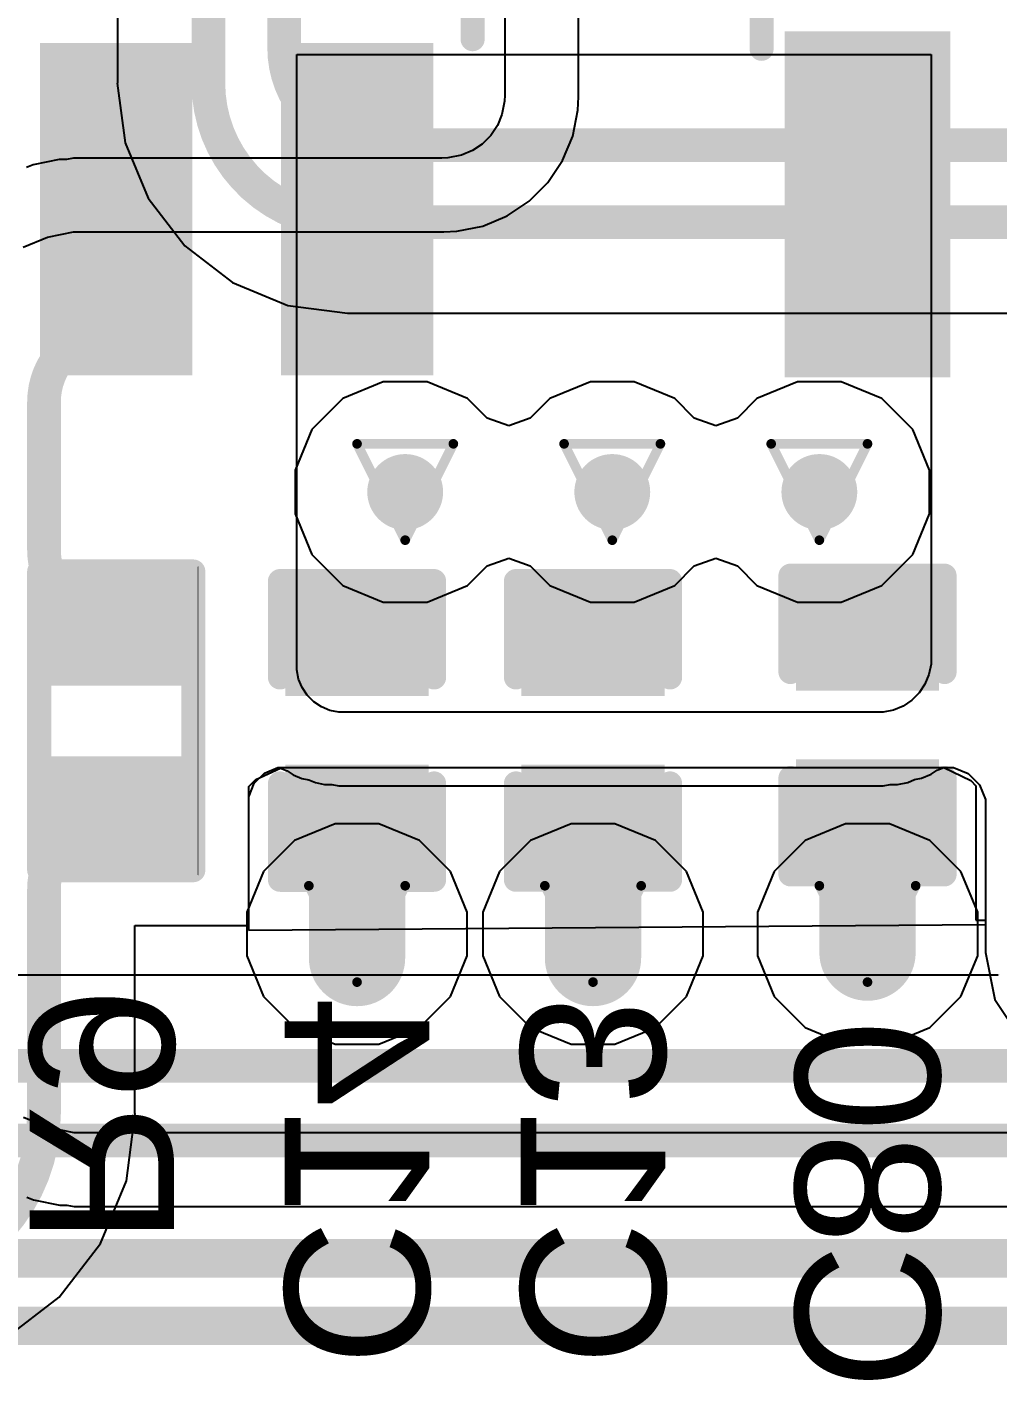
# Model space of a CAD drawing. Header units: inches. Extents: x -5 to 234, y -4 to 104.
# Drawn here: x 60.74 to 65.86, y 13.71 to 20.84 of the extents above; entities that cross this region are included whole.
import ezdxf

# ---------------------------------------------------------------- set-up
doc = ezdxf.new("R2010")
doc.units = ezdxf.units.IN
for name, color, linetype in [('Bottom Layer', 5, 'Continuous'), ('Bottom Overlay', 54, 'Continuous'), ('Bottom Paste', 16, 'Continuous'), ('Bottom Solder', 6, 'Continuous'), ('Drill Drawing', 1, 'Continuous'), ('GND', 16, 'Continuous'), ('POWER', 76, 'Continuous'), ('Top Layer', 1, 'Continuous'), ('Via Holes', 16, 'Continuous')]:
    doc.layers.add(name, color=color, linetype=linetype)
doc.styles.add('Arial', font='', dxfattribs={"height": 0.2})
doc.styles.get('Arial').set_extended_font_data('Arial')

# ---------------------------------------------------------------- blocks, each defined once
blk = doc.blocks.new('SOIC_14_B_12')
at = {"layer": 'Bottom Layer'}
blk.add_hatch(color=5, dxfattribs=at).paths.add_polyline_path([(3.51, -3.475), (3.51, -4.145), (1.89, -4.145), (1.89, -3.475)])
at = {"layer": 'Bottom Paste'}
blk.add_hatch(color=16, dxfattribs=at).paths.add_polyline_path([(3.51, -3.475), (3.51, -4.145), (1.89, -4.145), (1.89, -3.475)])
at = {"layer": 'Bottom Solder'}
blk.add_hatch(color=6, dxfattribs=at).paths.add_polyline_path([(3.6116, -3.3734), (3.6116, -4.2466), (1.7884, -4.2466), (1.7884, -3.3734)])
at = {"layer": 'Bottom Overlay'}
blk.add_lwpolyline([(1.8796, -4.3688, 0.127, 0.127, 0), (-1.8034, -4.3688, 0.127, 0.127, 0)], format="xyseb", dxfattribs=at)
blk.add_lwpolyline([(1.8478, -4.3688, 0.0635, 0.0635, 1), (1.9114, -4.3688, 0.0635, 0.0635, 1)], format="xyseb", close=True, dxfattribs=at)
blk = doc.blocks.new('SOIC_8_0_154___3_90___W______B_20')
at = {"layer": 'Bottom Layer'}
for points in [[(3.475, 2.205), (3.475, 1.605), (1.925, 1.605), (1.925, 2.205)], [(3.475, 0.935), (3.475, 0.335), (1.925, 0.335), (1.925, 0.935)]]:
    blk.add_hatch(color=5, dxfattribs=at).paths.add_polyline_path(points)
at = {"layer": 'Bottom Paste'}
for points in [[(3.475, 2.205), (3.475, 1.605), (1.925, 1.605), (1.925, 2.205)], [(3.475, 0.935), (3.475, 0.335), (1.925, 0.335), (1.925, 0.935)]]:
    blk.add_hatch(color=16, dxfattribs=at).paths.add_polyline_path(points)
at = {"layer": 'Bottom Solder'}
for points in [[(3.5766, 2.3066), (3.5766, 1.5034), (1.8234, 1.5034), (1.8234, 2.3066)], [(3.5766, 1.0366), (3.5766, 0.2334), (1.8234, 0.2334), (1.8234, 1.0366)]]:
    blk.add_hatch(color=6, dxfattribs=at).paths.add_polyline_path(points)
at = {"layer": 'Bottom Overlay'}
blk.add_lwpolyline([(1.8034, 2.5146, 0.127, 0.127, 0), (-1.8288, 2.5146, 0.127, 0.127, 0)], format="xyseb", dxfattribs=at)
blk.add_lwpolyline([(1.7716, 2.5146, 0.0635, 0.0635, 1), (1.8352, 2.5146, 0.0635, 0.0635, 1)], format="xyseb", close=True, dxfattribs=at)
blk = doc.blocks.new('R___0402_B_58')
at = {"layer": 'Bottom Layer'}
for points in [[(-0.2413, 0.3175), (-0.2413, -0.3175), (-0.6985, -0.3175), (-0.6985, 0.3175)], [(0.6985, 0.3175), (0.6985, -0.3175), (0.2413, -0.3175), (0.2413, 0.3175)]]:
    blk.add_hatch(color=5, dxfattribs=at).paths.add_polyline_path(points)
at = {"layer": 'Bottom Paste'}
for points in [[(-0.2413, 0.3175), (-0.2413, -0.3175), (-0.6985, -0.3175), (-0.6985, 0.3175)], [(0.6985, 0.3175), (0.6985, -0.3175), (0.2413, -0.3175), (0.2413, 0.3175)]]:
    blk.add_hatch(color=16, dxfattribs=at).paths.add_polyline_path(points)
at = {"layer": 'Bottom Solder'}
for points in [[(-0.1863, 0.3725), (-0.1863, -0.3725), (-0.7535, -0.3725), (-0.7535, 0.3725)], [(0.7535, 0.3725), (0.7535, -0.3725), (0.1863, -0.3725), (0.1863, 0.3725)]]:
    blk.add_hatch(color=6, dxfattribs=at).paths.add_polyline_path(points)
at = {"layer": 'Bottom Overlay'}
for points in [[(0.7874, 0.4064, 0.127, 0.127, 0), (-0.7874, 0.4064, 0.127, 0.127, 0)], [(-0.7874, -0.4064, 0.127, 0.127, 0), (-0.7874, 0.4064, 0.127, 0.127, 0)], [(0.8128, 0.4318, 0.00323, 0.00323, 0), (-0.8128, 0.4318, 0.00323, 0.00323, 0)], [(0.7874, -0.4064, 0.127, 0.127, 0), (0.7874, 0.4064, 0.127, 0.127, 0)], [(0.7874, -0.4064, 0.127, 0.127, 0), (-0.7874, -0.4064, 0.127, 0.127, 0)]]:
    blk.add_lwpolyline(points, format="xyseb", dxfattribs=at)
for points in [[(-0.8191, 0.4064, 0.0635, 0.0635, 1), (-0.7556, 0.4064, 0.0635, 0.0635, 1)], [(-0.8191, 0.4064, 0.0635, 0.0635, 1), (-0.7556, 0.4064, 0.0635, 0.0635, 1)], [(-0.8136, 0.4318, 0.00161, 0.00161, 1), (-0.812, 0.4318, 0.00161, 0.00161, 1)], [(0.7556, 0.4064, 0.0635, 0.0635, 1), (0.8191, 0.4064, 0.0635, 0.0635, 1)], [(0.7556, 0.4064, 0.0635, 0.0635, 1), (0.8191, 0.4064, 0.0635, 0.0635, 1)], [(0.812, 0.4318, 0.00161, 0.00161, 1), (0.8136, 0.4318, 0.00161, 0.00161, 1)], [(-0.8191, -0.4064, 0.0635, 0.0635, 1), (-0.7556, -0.4064, 0.0635, 0.0635, 1)], [(-0.8191, -0.4064, 0.0635, 0.0635, 1), (-0.7556, -0.4064, 0.0635, 0.0635, 1)], [(0.7556, -0.4064, 0.0635, 0.0635, 1), (0.8191, -0.4064, 0.0635, 0.0635, 1)], [(0.7556, -0.4064, 0.0635, 0.0635, 1), (0.8191, -0.4064, 0.0635, 0.0635, 1)]]:
    blk.add_lwpolyline(points, format="xyseb", close=True, dxfattribs=at)
blk = doc.blocks.new('C___0402_B_123')
at = {"layer": 'Bottom Layer'}
for points in [[(-0.2413, 0.3175), (-0.2413, -0.3175), (-0.6985, -0.3175), (-0.6985, 0.3175)], [(0.6985, 0.3175), (0.6985, -0.3175), (0.2413, -0.3175), (0.2413, 0.3175)]]:
    blk.add_hatch(color=5, dxfattribs=at).paths.add_polyline_path(points)
at = {"layer": 'Bottom Paste'}
for points in [[(-0.2413, 0.3175), (-0.2413, -0.3175), (-0.6985, -0.3175), (-0.6985, 0.3175)], [(0.6985, 0.3175), (0.6985, -0.3175), (0.2413, -0.3175), (0.2413, 0.3175)]]:
    blk.add_hatch(color=16, dxfattribs=at).paths.add_polyline_path(points)
at = {"layer": 'Bottom Solder'}
for points in [[(-0.1813, 0.3775), (-0.1813, -0.3775), (-0.7585, -0.3775), (-0.7585, 0.3775)], [(0.7585, 0.3775), (0.7585, -0.3775), (0.1813, -0.3775), (0.1813, 0.3775)]]:
    blk.add_hatch(color=6, dxfattribs=at).paths.add_polyline_path(points)
at = {"layer": 'Bottom Overlay'}
for points in [[(-0.2794, 0.4064, 0.127, 0.127, 0), (-0.7874, 0.4064, 0.127, 0.127, 0)], [(-0.7874, -0.4064, 0.127, 0.127, 0), (-0.7874, 0.4064, 0.127, 0.127, 0)], [(0.7874, 0.4064, 0.127, 0.127, 0), (0.2794, 0.4064, 0.127, 0.127, 0)], [(0.7874, -0.4064, 0.127, 0.127, 0), (0.7874, 0.4064, 0.127, 0.127, 0)], [(-0.2794, -0.4064, 0.127, 0.127, 0), (-0.7874, -0.4064, 0.127, 0.127, 0)], [(0.2794, -0.4064, 0.127, 0.127, 0), (0.7874, -0.4064, 0.127, 0.127, 0)]]:
    blk.add_lwpolyline(points, format="xyseb", dxfattribs=at)
for points in [[(-0.8191, 0.4064, 0.0635, 0.0635, 1), (-0.7556, 0.4064, 0.0635, 0.0635, 1)], [(-0.8191, 0.4064, 0.0635, 0.0635, 1), (-0.7556, 0.4064, 0.0635, 0.0635, 1)], [(-0.3111, 0.4064, 0.0635, 0.0635, 1), (-0.2477, 0.4064, 0.0635, 0.0635, 1)], [(0.2477, 0.4064, 0.0635, 0.0635, 1), (0.3112, 0.4064, 0.0635, 0.0635, 1)], [(0.7556, 0.4064, 0.0635, 0.0635, 1), (0.8191, 0.4064, 0.0635, 0.0635, 1)], [(0.7556, 0.4064, 0.0635, 0.0635, 1), (0.8191, 0.4064, 0.0635, 0.0635, 1)], [(-0.8191, -0.4064, 0.0635, 0.0635, 1), (-0.7556, -0.4064, 0.0635, 0.0635, 1)], [(-0.8191, -0.4064, 0.0635, 0.0635, 1), (-0.7556, -0.4064, 0.0635, 0.0635, 1)], [(-0.3111, -0.4064, 0.0635, 0.0635, 1), (-0.2477, -0.4064, 0.0635, 0.0635, 1)], [(0.2477, -0.4064, 0.0635, 0.0635, 1), (0.3112, -0.4064, 0.0635, 0.0635, 1)], [(0.7556, -0.4064, 0.0635, 0.0635, 1), (0.8191, -0.4064, 0.0635, 0.0635, 1)], [(0.7556, -0.4064, 0.0635, 0.0635, 1), (0.8191, -0.4064, 0.0635, 0.0635, 1)]]:
    blk.add_lwpolyline(points, format="xyseb", close=True, dxfattribs=at)
blk = doc.blocks.new('C___0402_B_144')
at = {"layer": 'Bottom Layer'}
for points in [[(-0.2413, 0.3175), (-0.2413, -0.3175), (-0.6985, -0.3175), (-0.6985, 0.3175)], [(0.6985, 0.3175), (0.6985, -0.3175), (0.2413, -0.3175), (0.2413, 0.3175)]]:
    blk.add_hatch(color=5, dxfattribs=at).paths.add_polyline_path(points)
at = {"layer": 'Bottom Paste'}
for points in [[(-0.2413, 0.3175), (-0.2413, -0.3175), (-0.6985, -0.3175), (-0.6985, 0.3175)], [(0.6985, 0.3175), (0.6985, -0.3175), (0.2413, -0.3175), (0.2413, 0.3175)]]:
    blk.add_hatch(color=16, dxfattribs=at).paths.add_polyline_path(points)
at = {"layer": 'Bottom Solder'}
for points in [[(-0.1813, 0.3775), (-0.1813, -0.3775), (-0.7585, -0.3775), (-0.7585, 0.3775)], [(0.7585, 0.3775), (0.7585, -0.3775), (0.1813, -0.3775), (0.1813, 0.3775)]]:
    blk.add_hatch(color=6, dxfattribs=at).paths.add_polyline_path(points)
at = {"layer": 'Bottom Overlay'}
for points in [[(-0.7874, 0.4064, 0.127, 0.127, 0), (-0.2794, 0.4064, 0.127, 0.127, 0)], [(-0.7874, 0.4064, 0.127, 0.127, 0), (-0.7874, -0.4064, 0.127, 0.127, 0)], [(0.2794, 0.4064, 0.127, 0.127, 0), (0.7874, 0.4064, 0.127, 0.127, 0)], [(0.7874, 0.4064, 0.127, 0.127, 0), (0.7874, -0.4064, 0.127, 0.127, 0)], [(-0.7874, -0.4064, 0.127, 0.127, 0), (-0.2794, -0.4064, 0.127, 0.127, 0)], [(0.2794, -0.4064, 0.127, 0.127, 0), (0.7874, -0.4064, 0.127, 0.127, 0)]]:
    blk.add_lwpolyline(points, format="xyseb", dxfattribs=at)
for points in [[(-0.8191, 0.4064, 0.0635, 0.0635, 1), (-0.7556, 0.4064, 0.0635, 0.0635, 1)], [(-0.8191, 0.4064, 0.0635, 0.0635, 1), (-0.7556, 0.4064, 0.0635, 0.0635, 1)], [(-0.3111, 0.4064, 0.0635, 0.0635, 1), (-0.2477, 0.4064, 0.0635, 0.0635, 1)], [(0.2477, 0.4064, 0.0635, 0.0635, 1), (0.3111, 0.4064, 0.0635, 0.0635, 1)], [(0.7556, 0.4064, 0.0635, 0.0635, 1), (0.8191, 0.4064, 0.0635, 0.0635, 1)], [(0.7556, 0.4064, 0.0635, 0.0635, 1), (0.8191, 0.4064, 0.0635, 0.0635, 1)], [(-0.8191, -0.4064, 0.0635, 0.0635, 1), (-0.7556, -0.4064, 0.0635, 0.0635, 1)], [(-0.8191, -0.4064, 0.0635, 0.0635, 1), (-0.7556, -0.4064, 0.0635, 0.0635, 1)], [(-0.3111, -0.4064, 0.0635, 0.0635, 1), (-0.2477, -0.4064, 0.0635, 0.0635, 1)], [(0.2477, -0.4064, 0.0635, 0.0635, 1), (0.3111, -0.4064, 0.0635, 0.0635, 1)], [(0.7556, -0.4064, 0.0635, 0.0635, 1), (0.8191, -0.4064, 0.0635, 0.0635, 1)], [(0.7556, -0.4064, 0.0635, 0.0635, 1), (0.8191, -0.4064, 0.0635, 0.0635, 1)]]:
    blk.add_lwpolyline(points, format="xyseb", close=True, dxfattribs=at)
blk = doc.blocks.new('C___0402_B_145')
at = {"layer": 'Bottom Layer'}
for points in [[(-0.2413, 0.3175), (-0.2413, -0.3175), (-0.6985, -0.3175), (-0.6985, 0.3175)], [(0.6985, 0.3175), (0.6985, -0.3175), (0.2413, -0.3175), (0.2413, 0.3175)]]:
    blk.add_hatch(color=5, dxfattribs=at).paths.add_polyline_path(points)
at = {"layer": 'Bottom Paste'}
for points in [[(-0.2413, 0.3175), (-0.2413, -0.3175), (-0.6985, -0.3175), (-0.6985, 0.3175)], [(0.6985, 0.3175), (0.6985, -0.3175), (0.2413, -0.3175), (0.2413, 0.3175)]]:
    blk.add_hatch(color=16, dxfattribs=at).paths.add_polyline_path(points)
at = {"layer": 'Bottom Solder'}
for points in [[(-0.1813, 0.3775), (-0.1813, -0.3775), (-0.7585, -0.3775), (-0.7585, 0.3775)], [(0.7585, 0.3775), (0.7585, -0.3775), (0.1813, -0.3775), (0.1813, 0.3775)]]:
    blk.add_hatch(color=6, dxfattribs=at).paths.add_polyline_path(points)
at = {"layer": 'Bottom Overlay'}
for points in [[(-0.7874, 0.4064, 0.127, 0.127, 0), (-0.2794, 0.4064, 0.127, 0.127, 0)], [(-0.7874, 0.4064, 0.127, 0.127, 0), (-0.7874, -0.4064, 0.127, 0.127, 0)], [(0.2794, 0.4064, 0.127, 0.127, 0), (0.7874, 0.4064, 0.127, 0.127, 0)], [(0.7874, 0.4064, 0.127, 0.127, 0), (0.7874, -0.4064, 0.127, 0.127, 0)], [(-0.7874, -0.4064, 0.127, 0.127, 0), (-0.2794, -0.4064, 0.127, 0.127, 0)], [(0.2794, -0.4064, 0.127, 0.127, 0), (0.7874, -0.4064, 0.127, 0.127, 0)]]:
    blk.add_lwpolyline(points, format="xyseb", dxfattribs=at)
for points in [[(-0.8191, 0.4064, 0.0635, 0.0635, 1), (-0.7556, 0.4064, 0.0635, 0.0635, 1)], [(-0.8191, 0.4064, 0.0635, 0.0635, 1), (-0.7556, 0.4064, 0.0635, 0.0635, 1)], [(-0.3111, 0.4064, 0.0635, 0.0635, 1), (-0.2477, 0.4064, 0.0635, 0.0635, 1)], [(0.2477, 0.4064, 0.0635, 0.0635, 1), (0.3111, 0.4064, 0.0635, 0.0635, 1)], [(0.7556, 0.4064, 0.0635, 0.0635, 1), (0.8191, 0.4064, 0.0635, 0.0635, 1)], [(0.7556, 0.4064, 0.0635, 0.0635, 1), (0.8191, 0.4064, 0.0635, 0.0635, 1)], [(-0.8191, -0.4064, 0.0635, 0.0635, 1), (-0.7556, -0.4064, 0.0635, 0.0635, 1)], [(-0.8191, -0.4064, 0.0635, 0.0635, 1), (-0.7556, -0.4064, 0.0635, 0.0635, 1)], [(-0.3111, -0.4064, 0.0635, 0.0635, 1), (-0.2477, -0.4064, 0.0635, 0.0635, 1)], [(0.2477, -0.4064, 0.0635, 0.0635, 1), (0.3111, -0.4064, 0.0635, 0.0635, 1)], [(0.7556, -0.4064, 0.0635, 0.0635, 1), (0.8191, -0.4064, 0.0635, 0.0635, 1)], [(0.7556, -0.4064, 0.0635, 0.0635, 1), (0.8191, -0.4064, 0.0635, 0.0635, 1)]]:
    blk.add_lwpolyline(points, format="xyseb", close=True, dxfattribs=at)

msp = doc.modelspace()

# ---------------------------------------------------------------- hatches: boundary and pattern name
at = {"layer": 'Bottom Layer'}
h = msp.add_hatch(color=5, dxfattribs=at)
edge = h.paths.add_edge_path()
edge.add_arc((62.738, 18.3896), 0.2, 0, 360)
h = msp.add_hatch(color=5, dxfattribs=at)
edge = h.paths.add_edge_path()
edge.add_arc((63.8302, 18.3896), 0.2, 0, 360)
h = msp.add_hatch(color=5, dxfattribs=at)
edge = h.paths.add_edge_path()
edge.add_arc((64.9224, 18.3896), 0.2, 0, 360)
h = msp.add_hatch(color=5, dxfattribs=at)
edge = h.paths.add_edge_path()
edge.add_arc((62.484, 16.0596), 0.2, 0, 360)
h = msp.add_hatch(color=5, dxfattribs=at)
edge = h.paths.add_edge_path()
edge.add_arc((63.7286, 16.0596), 0.2, 0, 360)
h = msp.add_hatch(color=5, dxfattribs=at)
edge = h.paths.add_edge_path()
edge.add_arc((65.1764, 16.0596), 0.2, 0, 360)
at = {"layer": 'GND'}
h = msp.add_hatch(color=16, dxfattribs=at)
edge = h.paths.add_edge_path()
edge.add_arc((62.738, 18.3896), 0.2, 0, 360)
h = msp.add_hatch(color=16, dxfattribs=at)
edge = h.paths.add_edge_path()
edge.add_arc((63.8302, 18.3896), 0.2, 0, 360)
h = msp.add_hatch(color=16, dxfattribs=at)
edge = h.paths.add_edge_path()
edge.add_arc((64.9224, 18.3896), 0.2, 0, 360)
h = msp.add_hatch(color=16, dxfattribs=at)
edge = h.paths.add_edge_path()
edge.add_arc((62.484, 16.0596), 0.2, 0, 360)
h = msp.add_hatch(color=16, dxfattribs=at)
edge = h.paths.add_edge_path()
edge.add_arc((63.7286, 16.0596), 0.2, 0, 360)
h = msp.add_hatch(color=16, dxfattribs=at)
edge = h.paths.add_edge_path()
edge.add_arc((65.1764, 16.0596), 0.2, 0, 360)
at = {"layer": 'POWER'}
h = msp.add_hatch(color=76, dxfattribs=at)
edge = h.paths.add_edge_path()
edge.add_arc((62.738, 18.3896), 0.2, 0, 360)
h = msp.add_hatch(color=76, dxfattribs=at)
edge = h.paths.add_edge_path()
edge.add_arc((63.8302, 18.3896), 0.2, 0, 360)
h = msp.add_hatch(color=76, dxfattribs=at)
edge = h.paths.add_edge_path()
edge.add_arc((64.9224, 18.3896), 0.2, 0, 360)
h = msp.add_hatch(color=76, dxfattribs=at)
edge = h.paths.add_edge_path()
edge.add_arc((62.484, 16.0596), 0.2, 0, 360)
h = msp.add_hatch(color=76, dxfattribs=at)
edge = h.paths.add_edge_path()
edge.add_arc((63.7286, 16.0596), 0.2, 0, 360)
h = msp.add_hatch(color=76, dxfattribs=at)
edge = h.paths.add_edge_path()
edge.add_arc((65.1764, 16.0596), 0.2, 0, 360)
at = {"layer": 'Top Layer'}
h = msp.add_hatch(color=1, dxfattribs=at)
edge = h.paths.add_edge_path()
edge.add_arc((62.738, 18.3896), 0.2, 0, 360)
h = msp.add_hatch(color=1, dxfattribs=at)
edge = h.paths.add_edge_path()
edge.add_arc((63.8302, 18.3896), 0.2, 0, 360)
h = msp.add_hatch(color=1, dxfattribs=at)
edge = h.paths.add_edge_path()
edge.add_arc((64.9224, 18.3896), 0.2, 0, 360)
h = msp.add_hatch(color=1, dxfattribs=at)
edge = h.paths.add_edge_path()
edge.add_arc((62.484, 16.0596), 0.2, 0, 360)
h = msp.add_hatch(color=1, dxfattribs=at)
edge = h.paths.add_edge_path()
edge.add_arc((63.7286, 16.0596), 0.2, 0, 360)
h = msp.add_hatch(color=1, dxfattribs=at)
edge = h.paths.add_edge_path()
edge.add_arc((65.1764, 16.0596), 0.2, 0, 360)
at = {"layer": 'Via Holes'}
h = msp.add_hatch(color=7, dxfattribs=at)
edge = h.paths.add_edge_path()
edge.add_arc((62.738, 18.3896), 0.1, 0, 360)
h = msp.add_hatch(color=7, dxfattribs=at)
edge = h.paths.add_edge_path()
edge.add_arc((63.8302, 18.3896), 0.1, 0, 360)
h = msp.add_hatch(color=7, dxfattribs=at)
edge = h.paths.add_edge_path()
edge.add_arc((64.9224, 18.3896), 0.1, 0, 360)
h = msp.add_hatch(color=7, dxfattribs=at)
edge = h.paths.add_edge_path()
edge.add_arc((62.484, 16.0596), 0.1, 0, 360)
h = msp.add_hatch(color=7, dxfattribs=at)
edge = h.paths.add_edge_path()
edge.add_arc((63.7286, 16.0596), 0.1, 0, 360)
h = msp.add_hatch(color=7, dxfattribs=at)
edge = h.paths.add_edge_path()
edge.add_arc((65.1764, 16.0596), 0.1, 0, 360)

# ---------------------------------------------------------------- linework, layer by layer
at = {"layer": 'Bottom Layer'}
for p, q in [((62.1665, 17.4755), (62.1665, 20.6959)), ((62.1665, 20.6959), (65.5114, 20.6959)), ((65.5114, 20.6959), (65.5114, 17.5091)), ((62.1665, 17.4512), (62.1665, 17.4755)), ((65.5114, 17.4815), (65.5006, 17.4274)), ((65.5114, 17.5091), (65.5114, 17.4815)), ((62.176, 17.4036), (62.1665, 17.4512)), ((65.5006, 17.4274), (65.4795, 17.3764)), ((62.1946, 17.3587), (62.176, 17.4036)), ((62.2215, 17.3183), (62.1946, 17.3587)), ((65.4795, 17.3764), (65.4488, 17.3305)), ((62.2559, 17.284), (62.2215, 17.3183)), ((62.2963, 17.257), (62.2559, 17.284)), ((65.4098, 17.2915), (65.3639, 17.2608)), ((65.4488, 17.3305), (65.4098, 17.2915)), ((62.3411, 17.2384), (62.2963, 17.257)), ((62.3888, 17.2289), (62.3411, 17.2384)), ((62.4131, 17.2289), (62.3888, 17.2289)), ((65.2312, 17.2289), (62.4131, 17.2289)), ((65.2588, 17.2289), (65.2312, 17.2289)), ((65.3129, 17.2397), (65.2588, 17.2289)), ((65.3639, 17.2608), (65.3129, 17.2397)), ((61.9418, 16.8537), (61.9961, 16.9079)), ((61.9501, 16.8736), (62.0804, 16.934)), ((61.9961, 16.9079), (62.0669, 16.9372)), ((62.0669, 16.9372), (62.1052, 16.9372)), ((62.0804, 16.934), (62.1158, 16.9194)), ((62.1052, 16.9372), (62.1052, 16.9372)), ((62.1052, 16.9372), (65.5875, 16.9372)), ((62.1158, 16.9194), (62.1476, 16.8981)), ((65.5125, 16.9019), (65.5444, 16.9232)), ((65.5444, 16.9232), (65.5797, 16.9378)), ((65.5797, 16.9378), (65.7216, 16.8686)), ((65.5875, 16.9372), (65.6296, 16.9372)), ((65.6296, 16.9372), (65.7073, 16.905)), ((65.7073, 16.905), (65.7668, 16.8455)), ((61.9125, 16.8371), (61.9501, 16.8736)), ((61.9125, 16.7828), (61.9418, 16.8537)), ((61.9125, 16.1036), (61.9125, 16.8371)), ((62.1476, 16.8981), (62.1925, 16.8795)), ((62.1925, 16.8795), (62.23, 16.872)), ((62.23, 16.872), (62.2654, 16.8574)), ((62.2654, 16.8574), (62.313, 16.8479)), ((62.313, 16.8479), (62.3513, 16.8479)), ((62.3513, 16.8479), (62.3888, 16.8405)), ((62.3888, 16.8405), (62.4131, 16.8405)), ((62.4131, 16.8405), (65.2311, 16.8405)), ((65.2311, 16.8405), (65.2587, 16.8405)), ((65.2587, 16.8405), (65.2962, 16.8479)), ((65.2962, 16.8479), (65.3345, 16.8479)), ((65.3345, 16.8479), (65.3886, 16.8587)), ((65.3886, 16.8587), (65.424, 16.8733)), ((65.424, 16.8733), (65.4615, 16.8808)), ((65.4615, 16.8808), (65.5125, 16.9019)), ((65.7216, 16.8686), (65.7479, 16.8413)), ((65.7479, 16.8413), (65.7479, 16.1324)), ((65.7668, 16.8455), (65.799, 16.7678)), ((61.9125, 16.7445), (61.9125, 16.7828)), ((65.799, 16.7678), (65.799, 16.7258)), ((61.9125, 16.0782), (61.9125, 16.7445)), ((65.799, 16.7258), (65.799, 16.7258)), ((65.799, 16.7258), (65.799, 16.107)), ((65.7479, 16.1324), (65.799, 16.1324)), ((65.799, 16.1324), (65.799, 15.9612)), ((61.3121, 15.113), (61.3121, 16.1036)), ((61.3121, 16.1036), (61.9125, 16.1036)), ((65.799, 16.107), (61.9125, 16.0782)), ((65.799, 15.9612), (65.8482, 15.7135)), ((65.8482, 15.7135), (65.9886, 15.5034)), ((61.2679, 14.7583), (61.3146, 15.113)), ((61.3146, 15.113), (61.3121, 15.113)), ((61.131, 14.4277), (61.2679, 14.7583)), ((60.9132, 14.1438), (61.131, 14.4277)), ((60.6293, 13.926), (60.9132, 14.1438))]:
    msp.add_line(p, q, dxfattribs=at)
for points in [[(61.0235, 19.1945, 0.1778, 0.1778, 0), (61.214, 19.8806, 0.1778, 0.1778, 0)], [(60.833, 18.8646, 0.1778, 0.1778, -0.26791), (61.0235, 19.1945, 0.1778, 0.1778, 0)], [(60.833, 18.0847, 0.1778, 0.1778, 0), (60.833, 18.8646, 0.1778, 0.1778, 0)], [(60.9854, 17.7799, 0.1778, 0.1778, -0.236068), (60.833, 18.0847, 0.1778, 0.1778, 0)], [(60.9854, 17.7799, 0.1778, 0.1778, 0), (61.214, 17.653, 0.1778, 0.1778, 0)], [(65.1764, 16.0596, 0.508, 0.508, 0), (65.1764, 16.6706, 0.508, 0.508, 0)], [(62.484, 16.0596, 0.508, 0.508, 0), (62.484, 16.6419, 0.508, 0.508, 0)], [(63.7286, 16.0596, 0.508, 0.508, 0), (63.7286, 16.642, 0.508, 0.508, 0)], [(60.9854, 16.5996, 0.1778, 0.1778, 0), (61.214, 16.7132, 0.1778, 0.1778, 0)], [(60.833, 16.2948, 0.1778, 0.1778, -0.236068), (60.9854, 16.5996, 0.1778, 0.1778, 0)], [(60.833, 15.113, 0.1778, 0.1778, 0), (60.833, 16.2948, 0.1778, 0.1778, 0)], [(62.484, 15.9326, 0.508, 0.508, 0), (62.484, 16.0596, 0.508, 0.508, 0)], [(63.7286, 15.9327, 0.508, 0.508, 0), (63.7286, 16.0596, 0.508, 0.508, 0)], [(65.1764, 15.9612, 0.508, 0.508, 0), (65.1764, 16.0596, 0.508, 0.508, 0)], [(60.833, 15.113, 0.1778, 0.1778, -0.414214), (59.944, 14.224, 0.1778, 0.1778, 0)]]:
    msp.add_lwpolyline(points, format="xyseb", dxfattribs=at)
for points in [[(61.1695, 19.8806, 0.0889, 0.0889, 1), (61.2585, 19.8806, 0.0889, 0.0889, 1)], [(60.979, 19.1945, 0.0889, 0.0889, 1), (61.0679, 19.1945, 0.0889, 0.0889, 1)], [(60.979, 19.1945, 0.0889, 0.0889, 1), (61.0679, 19.1945, 0.0889, 0.0889, 1)], [(60.7886, 18.8646, 0.0889, 0.0889, 1), (60.8775, 18.8646, 0.0889, 0.0889, 1)], [(60.7886, 18.8646, 0.0889, 0.0889, 1), (60.8775, 18.8646, 0.0889, 0.0889, 1)], [(60.7886, 18.0847, 0.0889, 0.0889, 1), (60.8775, 18.0847, 0.0889, 0.0889, 1)], [(60.7886, 18.0847, 0.0889, 0.0889, 1), (60.8775, 18.0847, 0.0889, 0.0889, 1)], [(60.9409, 17.7799, 0.0889, 0.0889, 1), (61.0299, 17.7799, 0.0889, 0.0889, 1)], [(60.9409, 17.7799, 0.0889, 0.0889, 1), (61.0299, 17.7799, 0.0889, 0.0889, 1)], [(61.1695, 17.653, 0.0889, 0.0889, 1), (61.2585, 17.653, 0.0889, 0.0889, 1)], [(65.0494, 16.6706, 0.254, 0.254, 1), (65.3034, 16.6706, 0.254, 0.254, 1)], [(62.357, 16.6419, 0.254, 0.254, 1), (62.611, 16.6419, 0.254, 0.254, 1)], [(63.6016, 16.642, 0.254, 0.254, 1), (63.8556, 16.642, 0.254, 0.254, 1)], [(61.1695, 16.7132, 0.0889, 0.0889, 1), (61.2585, 16.7132, 0.0889, 0.0889, 1)], [(60.9409, 16.5996, 0.0889, 0.0889, 1), (61.0299, 16.5996, 0.0889, 0.0889, 1)], [(60.9409, 16.5996, 0.0889, 0.0889, 1), (61.0299, 16.5996, 0.0889, 0.0889, 1)], [(60.7886, 16.2948, 0.0889, 0.0889, 1), (60.8775, 16.2948, 0.0889, 0.0889, 1)], [(60.7886, 16.2948, 0.0889, 0.0889, 1), (60.8775, 16.2948, 0.0889, 0.0889, 1)], [(62.357, 16.0596, 0.254, 0.254, 1), (62.611, 16.0596, 0.254, 0.254, 1)], [(62.357, 16.0596, 0.254, 0.254, 1), (62.611, 16.0596, 0.254, 0.254, 1)], [(63.6016, 16.0596, 0.254, 0.254, 1), (63.8556, 16.0596, 0.254, 0.254, 1)], [(63.6016, 16.0596, 0.254, 0.254, 1), (63.8556, 16.0596, 0.254, 0.254, 1)], [(65.0494, 16.0596, 0.254, 0.254, 1), (65.3034, 16.0596, 0.254, 0.254, 1)], [(65.0494, 16.0596, 0.254, 0.254, 1), (65.3034, 16.0596, 0.254, 0.254, 1)], [(65.0494, 15.9612, 0.254, 0.254, 1), (65.3034, 15.9612, 0.254, 0.254, 1)], [(62.357, 15.9326, 0.254, 0.254, 1), (62.611, 15.9326, 0.254, 0.254, 1)], [(63.6016, 15.9327, 0.254, 0.254, 1), (63.8556, 15.9327, 0.254, 0.254, 1)], [(60.7886, 15.113, 0.0889, 0.0889, 1), (60.8775, 15.113, 0.0889, 0.0889, 1)], [(60.7886, 15.113, 0.0889, 0.0889, 1), (60.8775, 15.113, 0.0889, 0.0889, 1)]]:
    msp.add_lwpolyline(points, format="xyseb", close=True, dxfattribs=at)
at = {"layer": 'Drill Drawing'}
for points in [[(62.484, 18.6436, 0.0508, 0.0508, 0), (62.992, 18.6436, 0.0508, 0.0508, 0)], [(62.484, 18.6436, 0.0508, 0.0508, 0), (62.738, 18.1356, 0.0508, 0.0508, 0)], [(62.738, 18.1356, 0.0508, 0.0508, 0), (62.992, 18.6436, 0.0508, 0.0508, 0)], [(63.5762, 18.6436, 0.0508, 0.0508, 0), (64.0842, 18.6436, 0.0508, 0.0508, 0)], [(63.5762, 18.6436, 0.0508, 0.0508, 0), (63.8302, 18.1356, 0.0508, 0.0508, 0)], [(63.8302, 18.1356, 0.0508, 0.0508, 0), (64.0842, 18.6436, 0.0508, 0.0508, 0)], [(64.6684, 18.6436, 0.0508, 0.0508, 0), (65.1764, 18.6436, 0.0508, 0.0508, 0)], [(64.6684, 18.6436, 0.0508, 0.0508, 0), (64.9224, 18.1356, 0.0508, 0.0508, 0)], [(64.9224, 18.1356, 0.0508, 0.0508, 0), (65.1764, 18.6436, 0.0508, 0.0508, 0)], [(62.23, 16.3136, 0.0508, 0.0508, 0), (62.738, 16.3136, 0.0508, 0.0508, 0)], [(62.23, 16.3136, 0.0508, 0.0508, 0), (62.484, 15.8056, 0.0508, 0.0508, 0)], [(62.484, 15.8056, 0.0508, 0.0508, 0), (62.738, 16.3136, 0.0508, 0.0508, 0)], [(63.4746, 16.3136, 0.0508, 0.0508, 0), (63.9826, 16.3136, 0.0508, 0.0508, 0)], [(63.4746, 16.3136, 0.0508, 0.0508, 0), (63.7286, 15.8056, 0.0508, 0.0508, 0)], [(63.7286, 15.8056, 0.0508, 0.0508, 0), (63.9826, 16.3136, 0.0508, 0.0508, 0)], [(64.9224, 16.3136, 0.0508, 0.0508, 0), (65.4304, 16.3136, 0.0508, 0.0508, 0)], [(64.9224, 16.3136, 0.0508, 0.0508, 0), (65.1764, 15.8056, 0.0508, 0.0508, 0)], [(65.1764, 15.8056, 0.0508, 0.0508, 0), (65.4304, 16.3136, 0.0508, 0.0508, 0)]]:
    msp.add_lwpolyline(points, format="xyseb", dxfattribs=at)
for points in [[(62.4713, 18.6436, 0.0254, 0.0254, 1), (62.4967, 18.6436, 0.0254, 0.0254, 1)], [(62.4713, 18.6436, 0.0254, 0.0254, 1), (62.4967, 18.6436, 0.0254, 0.0254, 1)], [(62.9793, 18.6436, 0.0254, 0.0254, 1), (63.0047, 18.6436, 0.0254, 0.0254, 1)], [(62.9793, 18.6436, 0.0254, 0.0254, 1), (63.0047, 18.6436, 0.0254, 0.0254, 1)], [(63.5635, 18.6436, 0.0254, 0.0254, 1), (63.5889, 18.6436, 0.0254, 0.0254, 1)], [(63.5635, 18.6436, 0.0254, 0.0254, 1), (63.5889, 18.6436, 0.0254, 0.0254, 1)], [(64.0715, 18.6436, 0.0254, 0.0254, 1), (64.0969, 18.6436, 0.0254, 0.0254, 1)], [(64.0715, 18.6436, 0.0254, 0.0254, 1), (64.0969, 18.6436, 0.0254, 0.0254, 1)], [(64.6557, 18.6436, 0.0254, 0.0254, 1), (64.6811, 18.6436, 0.0254, 0.0254, 1)], [(64.6557, 18.6436, 0.0254, 0.0254, 1), (64.6811, 18.6436, 0.0254, 0.0254, 1)], [(65.1637, 18.6436, 0.0254, 0.0254, 1), (65.1891, 18.6436, 0.0254, 0.0254, 1)], [(65.1637, 18.6436, 0.0254, 0.0254, 1), (65.1891, 18.6436, 0.0254, 0.0254, 1)], [(62.7253, 18.1356, 0.0254, 0.0254, 1), (62.7507, 18.1356, 0.0254, 0.0254, 1)], [(62.7253, 18.1356, 0.0254, 0.0254, 1), (62.7507, 18.1356, 0.0254, 0.0254, 1)], [(63.8175, 18.1356, 0.0254, 0.0254, 1), (63.8429, 18.1356, 0.0254, 0.0254, 1)], [(63.8175, 18.1356, 0.0254, 0.0254, 1), (63.8429, 18.1356, 0.0254, 0.0254, 1)], [(64.9097, 18.1356, 0.0254, 0.0254, 1), (64.9351, 18.1356, 0.0254, 0.0254, 1)], [(64.9097, 18.1356, 0.0254, 0.0254, 1), (64.9351, 18.1356, 0.0254, 0.0254, 1)], [(62.2173, 16.3136, 0.0254, 0.0254, 1), (62.2427, 16.3136, 0.0254, 0.0254, 1)], [(62.2173, 16.3136, 0.0254, 0.0254, 1), (62.2427, 16.3136, 0.0254, 0.0254, 1)], [(62.7253, 16.3136, 0.0254, 0.0254, 1), (62.7507, 16.3136, 0.0254, 0.0254, 1)], [(62.7253, 16.3136, 0.0254, 0.0254, 1), (62.7507, 16.3136, 0.0254, 0.0254, 1)], [(63.4619, 16.3136, 0.0254, 0.0254, 1), (63.4873, 16.3136, 0.0254, 0.0254, 1)], [(63.4619, 16.3136, 0.0254, 0.0254, 1), (63.4873, 16.3136, 0.0254, 0.0254, 1)], [(63.9699, 16.3136, 0.0254, 0.0254, 1), (63.9953, 16.3136, 0.0254, 0.0254, 1)], [(63.9699, 16.3136, 0.0254, 0.0254, 1), (63.9953, 16.3136, 0.0254, 0.0254, 1)], [(64.9097, 16.3136, 0.0254, 0.0254, 1), (64.9351, 16.3136, 0.0254, 0.0254, 1)], [(64.9097, 16.3136, 0.0254, 0.0254, 1), (64.9351, 16.3136, 0.0254, 0.0254, 1)], [(65.4177, 16.3136, 0.0254, 0.0254, 1), (65.4431, 16.3136, 0.0254, 0.0254, 1)], [(65.4177, 16.3136, 0.0254, 0.0254, 1), (65.4431, 16.3136, 0.0254, 0.0254, 1)], [(62.4713, 15.8056, 0.0254, 0.0254, 1), (62.4967, 15.8056, 0.0254, 0.0254, 1)], [(62.4713, 15.8056, 0.0254, 0.0254, 1), (62.4967, 15.8056, 0.0254, 0.0254, 1)], [(63.7159, 15.8056, 0.0254, 0.0254, 1), (63.7413, 15.8056, 0.0254, 0.0254, 1)], [(63.7159, 15.8056, 0.0254, 0.0254, 1), (63.7413, 15.8056, 0.0254, 0.0254, 1)], [(65.1637, 15.8056, 0.0254, 0.0254, 1), (65.1891, 15.8056, 0.0254, 0.0254, 1)], [(65.1637, 15.8056, 0.0254, 0.0254, 1), (65.1891, 15.8056, 0.0254, 0.0254, 1)]]:
    msp.add_lwpolyline(points, format="xyseb", close=True, dxfattribs=at)
at = {"layer": 'GND'}
for p, q in [((62.6224, 18.9706), (62.4089, 18.8821)), ((62.8536, 18.9706), (62.6224, 18.9706)), ((63.0671, 18.8821), (62.8536, 18.9706)), ((63.7146, 18.9706), (63.5011, 18.8821)), ((63.9458, 18.9706), (63.7146, 18.9706)), ((64.1593, 18.8821), (63.9458, 18.9706)), ((64.8068, 18.9706), (64.5933, 18.8821)), ((65.038, 18.9706), (64.8068, 18.9706)), ((65.2515, 18.8821), (65.038, 18.9706)), ((62.4089, 18.8821), (62.2455, 18.7187)), ((63.1702, 18.7791), (63.0671, 18.8821)), ((63.5011, 18.8821), (63.398, 18.7791)), ((64.2624, 18.7791), (64.1593, 18.8821)), ((64.5933, 18.8821), (64.4902, 18.7791)), ((65.4149, 18.7187), (65.2515, 18.8821)), ((63.2841, 18.738), (63.1702, 18.7791)), ((63.398, 18.7791), (63.2841, 18.738)), ((64.3763, 18.738), (64.2624, 18.7791)), ((64.4902, 18.7791), (64.3763, 18.738)), ((62.2455, 18.7187), (62.157, 18.5052)), ((65.5034, 18.5052), (65.4149, 18.7187)), ((62.157, 18.5052), (62.157, 18.274)), ((65.5034, 18.274), (65.5034, 18.5052)), ((62.157, 18.274), (62.2455, 18.0605)), ((65.4149, 18.0605), (65.5034, 18.274)), ((62.2455, 18.0605), (62.4089, 17.8971)), ((65.2515, 17.8971), (65.4149, 18.0605)), ((63.0671, 17.8971), (63.1702, 18.0001)), ((63.1702, 18.0001), (63.2841, 18.0412)), ((63.2841, 18.0412), (63.398, 18.0001)), ((63.398, 18.0001), (63.5011, 17.8971)), ((64.1593, 17.8971), (64.2624, 18.0001)), ((64.2624, 18.0001), (64.3763, 18.0412)), ((64.3763, 18.0412), (64.4902, 18.0001)), ((64.4902, 18.0001), (64.5933, 17.8971)), ((62.4089, 17.8971), (62.6224, 17.8086)), ((62.8536, 17.8086), (63.0671, 17.8971)), ((63.5011, 17.8971), (63.7146, 17.8086)), ((63.9458, 17.8086), (64.1593, 17.8971)), ((64.5933, 17.8971), (64.8068, 17.8086)), ((65.038, 17.8086), (65.2515, 17.8971)), ((62.6224, 17.8086), (62.8536, 17.8086)), ((63.7146, 17.8086), (63.9458, 17.8086)), ((64.8068, 17.8086), (65.038, 17.8086))]:
    msp.add_line(p, q, dxfattribs=at)
at = {"layer": 'POWER'}
for p, q in [((63.6524, 20.4724), (63.6524, 27.6225)), ((63.2639, 27.6034), (63.2639, 20.482)), ((63.2639, 20.482), (63.2624, 20.4503)), ((63.649, 20.4027), (63.6524, 20.4724)), ((63.6524, 20.4724), (63.6524, 20.4724)), ((63.2624, 20.4503), (63.2482, 20.3792)), ((63.6218, 20.2659), (63.649, 20.4027)), ((63.2482, 20.3792), (63.2242, 20.3211)), ((63.1892, 20.2688), (63.1448, 20.2243)), ((63.2242, 20.3211), (63.1892, 20.2688)), ((63.5684, 20.1371), (63.6218, 20.2659)), ((63.0925, 20.1894), (63.0344, 20.1653)), ((63.1448, 20.2243), (63.0925, 20.1894)), ((60.7759, 20.115), (60.7406, 20.1004)), ((60.9127, 20.1422), (60.7759, 20.115)), ((60.951, 20.1422), (60.9127, 20.1422)), ((60.9885, 20.1497), (60.951, 20.1422)), ((61.0582, 20.1497), (60.9885, 20.1497)), ((62.6237, 20.1497), (61.0582, 20.1497)), ((61.0582, 20.1497), (61.0582, 20.1497)), ((62.9317, 20.1497), (62.6237, 20.1497)), ((62.9633, 20.1512), (62.9317, 20.1497)), ((63.0344, 20.1653), (62.9633, 20.1512)), ((63.491, 20.0212), (63.5684, 20.1371)), ((63.3924, 19.9226), (63.491, 20.0212)), ((63.2765, 19.8451), (63.3924, 19.9226)), ((63.1477, 19.7918), (63.2765, 19.8451)), ((60.8517, 19.734), (60.9885, 19.7612)), ((60.9885, 19.7612), (61.0582, 19.7612)), ((61.0582, 19.7612), (61.0582, 19.7612)), ((61.0582, 19.7612), (62.6237, 19.7612)), ((62.6237, 19.7612), (62.9412, 19.7612)), ((62.9412, 19.7612), (63.0109, 19.7646)), ((63.0109, 19.7646), (63.1477, 19.7918)), ((60.7229, 19.6806), (60.8517, 19.734)), ((62.3684, 16.6406), (62.1549, 16.5521)), ((62.5996, 16.6406), (62.3684, 16.6406)), ((62.8131, 16.5521), (62.5996, 16.6406)), ((63.613, 16.6406), (63.3995, 16.5521)), ((63.8442, 16.6406), (63.613, 16.6406)), ((64.0577, 16.5521), (63.8442, 16.6406)), ((65.0608, 16.6406), (64.8473, 16.5521)), ((65.292, 16.6406), (65.0608, 16.6406)), ((65.5055, 16.5521), (65.292, 16.6406)), ((62.1549, 16.5521), (61.9915, 16.3887)), ((62.9765, 16.3887), (62.8131, 16.5521)), ((63.3995, 16.5521), (63.2361, 16.3887)), ((64.2211, 16.3887), (64.0577, 16.5521)), ((64.8473, 16.5521), (64.6839, 16.3887)), ((65.6689, 16.3887), (65.5055, 16.5521)), ((61.9915, 16.3887), (61.903, 16.1751)), ((63.065, 16.1751), (62.9765, 16.3887)), ((63.2361, 16.3887), (63.1476, 16.1751)), ((64.3096, 16.1751), (64.2211, 16.3887)), ((64.6839, 16.3887), (64.5954, 16.1751)), ((65.7574, 16.1751), (65.6689, 16.3887)), ((61.903, 16.1751), (61.903, 15.944)), ((63.065, 15.944), (63.065, 16.1751)), ((63.1476, 16.1751), (63.1476, 15.944)), ((64.3096, 15.944), (64.3096, 16.1751)), ((64.5954, 16.1751), (64.5954, 15.944)), ((65.7574, 15.944), (65.7574, 16.1751)), ((61.903, 15.944), (61.9915, 15.7305)), ((62.9765, 15.7305), (63.065, 15.944)), ((63.1476, 15.944), (63.2361, 15.7305)), ((64.2211, 15.7305), (64.3096, 15.944)), ((64.5954, 15.944), (64.6839, 15.7305)), ((65.6689, 15.7305), (65.7574, 15.944)), ((61.9915, 15.7305), (62.1549, 15.567)), ((62.8131, 15.567), (62.9765, 15.7305)), ((63.2361, 15.7305), (63.3995, 15.567)), ((64.0577, 15.567), (64.2211, 15.7305)), ((64.6839, 15.7305), (64.8473, 15.567)), ((65.5055, 15.567), (65.6689, 15.7305)), ((62.1549, 15.567), (62.3684, 15.4786)), ((62.5996, 15.4786), (62.8131, 15.567)), ((63.3995, 15.567), (63.613, 15.4786)), ((63.8442, 15.4786), (64.0577, 15.567)), ((64.8473, 15.567), (65.0608, 15.4786)), ((65.292, 15.4786), (65.5055, 15.567)), ((62.3684, 15.4786), (62.5996, 15.4786)), ((63.613, 15.4786), (63.8442, 15.4786)), ((65.0608, 15.4786), (65.292, 15.4786)), ((60.8541, 15.0387), (60.7247, 15.0923)), ((60.9915, 15.0114), (60.8541, 15.0387)), ((61.0616, 15.0114), (60.9915, 15.0114)), ((71.5049, 15.0114), (61.0616, 15.0114)), ((60.743, 14.6723), (60.7784, 14.6577)), ((60.7784, 14.6577), (60.9158, 14.6304)), ((60.9158, 14.6304), (60.954, 14.6304)), ((60.954, 14.6304), (60.9916, 14.6229)), ((60.9916, 14.6229), (61.0616, 14.6229)), ((61.0616, 14.6229), (71.5049, 14.6229))]:
    msp.add_line(p, q, dxfattribs=at)
at = {"layer": 'Top Layer'}
for p, q in [((61.2208, 27.0034), (61.2208, 20.5453)), ((61.2208, 20.5453), (61.2196, 20.5453)), ((61.2196, 20.5453), (61.261, 20.2312)), ((61.261, 20.2312), (61.3822, 19.9385)), ((61.3822, 19.9385), (61.5751, 19.6872)), ((61.5751, 19.6872), (61.8264, 19.4943)), ((61.8264, 19.4943), (62.1191, 19.3731)), ((62.1191, 19.3731), (62.4332, 19.3317)), ((62.4332, 19.3317), (62.4332, 19.3329)), ((62.4332, 19.3329), (73.4053, 19.3329)), ((62.6224, 18.9706), (62.4089, 18.8821)), ((62.8536, 18.9706), (62.6224, 18.9706)), ((63.0671, 18.8821), (62.8536, 18.9706)), ((63.7146, 18.9706), (63.5011, 18.8821)), ((63.9458, 18.9706), (63.7146, 18.9706)), ((64.1593, 18.8821), (63.9458, 18.9706)), ((64.8068, 18.9706), (64.5933, 18.8821)), ((65.038, 18.9706), (64.8068, 18.9706)), ((65.2515, 18.8821), (65.038, 18.9706)), ((62.4089, 18.8821), (62.2455, 18.7187)), ((63.1702, 18.7791), (63.0671, 18.8821)), ((63.5011, 18.8821), (63.398, 18.7791)), ((64.2624, 18.7791), (64.1593, 18.8821)), ((64.5933, 18.8821), (64.4902, 18.7791)), ((65.4149, 18.7187), (65.2515, 18.8821)), ((63.2841, 18.738), (63.1702, 18.7791)), ((63.398, 18.7791), (63.2841, 18.738)), ((64.3763, 18.738), (64.2624, 18.7791)), ((64.4902, 18.7791), (64.3763, 18.738)), ((62.2455, 18.7187), (62.157, 18.5052)), ((65.5034, 18.5052), (65.4149, 18.7187)), ((62.157, 18.5052), (62.157, 18.274)), ((65.5034, 18.274), (65.5034, 18.5052)), ((62.157, 18.274), (62.2455, 18.0605)), ((65.4149, 18.0605), (65.5034, 18.274)), ((62.2455, 18.0605), (62.4089, 17.8971)), ((65.2515, 17.8971), (65.4149, 18.0605)), ((63.0671, 17.8971), (63.1702, 18.0001)), ((63.1702, 18.0001), (63.2841, 18.0412)), ((63.2841, 18.0412), (63.398, 18.0001)), ((63.398, 18.0001), (63.5011, 17.8971)), ((64.1593, 17.8971), (64.2624, 18.0001)), ((64.2624, 18.0001), (64.3763, 18.0412)), ((64.3763, 18.0412), (64.4902, 18.0001)), ((64.4902, 18.0001), (64.5933, 17.8971)), ((62.4089, 17.8971), (62.6224, 17.8086)), ((62.8536, 17.8086), (63.0671, 17.8971)), ((63.5011, 17.8971), (63.7146, 17.8086)), ((63.9458, 17.8086), (64.1593, 17.8971)), ((64.5933, 17.8971), (64.8068, 17.8086)), ((65.038, 17.8086), (65.2515, 17.8971)), ((62.6224, 17.8086), (62.8536, 17.8086)), ((63.7146, 17.8086), (63.9458, 17.8086)), ((64.8068, 17.8086), (65.038, 17.8086)), ((65.8633, 15.8426), (59.255, 15.8426)), ((65.8654, 15.8457), (65.8633, 15.8426))]:
    msp.add_line(p, q, dxfattribs=at)
for points in [[(62.0999, 20.7295, 0.1778, 0.1778, 0), (62.0999, 29.6169, 0.1778, 0.1778, 0)], [(61.6999, 20.5453, 0.1778, 0.1778, 0), (61.6999, 29.3976, 0.1778, 0.1778, 0)], [(62.611, 20.2184, 0.1778, 0.1778, -0.414214), (62.0999, 20.7295, 0.1778, 0.1778, 0)], [(62.4332, 19.812, 0.1778, 0.1778, -0.414214), (61.6999, 20.5453, 0.1778, 0.1778, 0)], [(62.611, 20.2184, 0.1778, 0.1778, 0), (72.4429, 20.2184, 0.1778, 0.1778, 0)], [(62.4332, 19.812, 0.1778, 0.1778, 0), (73.4053, 19.812, 0.1778, 0.1778, 0)], [(39.9345, 15.3635, 0.1778, 0.1778, 0), (74.9103, 15.3635, 0.1778, 0.1778, 0)], [(40.4561, 14.9701, 0.1778, 0.1778, 0), (75.0249, 14.9701, 0.1778, 0.1778, 0)], [(47.1875, 14.3492, 0.2032, 0.2032, 0), (69.9267, 14.3492, 0.2032, 0.2032, 0)], [(47.1878, 13.9936, 0.2032, 0.2032, 0), (69.9267, 13.9936, 0.2032, 0.2032, 0)]]:
    msp.add_lwpolyline(points, format="xyseb", dxfattribs=at)
for points in [[(62.0555, 20.7295, 0.0889, 0.0889, 1), (62.1444, 20.7295, 0.0889, 0.0889, 1)], [(62.0555, 20.7295, 0.0889, 0.0889, 1), (62.1444, 20.7295, 0.0889, 0.0889, 1)], [(61.6555, 20.5453, 0.0889, 0.0889, 1), (61.7444, 20.5453, 0.0889, 0.0889, 1)], [(61.6555, 20.5453, 0.0889, 0.0889, 1), (61.7444, 20.5453, 0.0889, 0.0889, 1)], [(62.5665, 20.2184, 0.0889, 0.0889, 1), (62.6555, 20.2184, 0.0889, 0.0889, 1)], [(62.5665, 20.2184, 0.0889, 0.0889, 1), (62.6555, 20.2184, 0.0889, 0.0889, 1)], [(62.3887, 19.812, 0.0889, 0.0889, 1), (62.4776, 19.812, 0.0889, 0.0889, 1)], [(62.3887, 19.812, 0.0889, 0.0889, 1), (62.4776, 19.812, 0.0889, 0.0889, 1)]]:
    msp.add_lwpolyline(points, format="xyseb", close=True, dxfattribs=at)

# ---------------------------------------------------------------- block references
for name, p, rotation in [('SOIC_14_B_12', (68.9864, 22.606), 270), ('SOIC_8_0_154___3_90___W______B_20', (60.579, 22.5806), 270), ('R___0402_B_58', (61.214, 17.1831), 270), ('C___0402_B_144', (62.484, 17.1325), 90), ('C___0402_B_145', (63.7286, 17.1326), 90), ('C___0402_B_123', (65.1764, 17.1611), 270)]:
    msp.add_blockref(name, p, dxfattribs=dict(rotation=rotation))

# ---------------------------------------------------------------- texts
at = {"layer": 'Bottom Overlay', "style": 'Arial', "text_generation_flag": 2}
for s, p in [('R9', (60.7569, 14.4158)), ('C14', (62.1031, 13.781)), ('C13', (63.3477, 13.781)), ('C80', (64.7955, 13.6541))]:
    msp.add_text(s, height=0.762, rotation=270, dxfattribs=at).set_placement(p)

doc.saveas('drawing.dxf')
